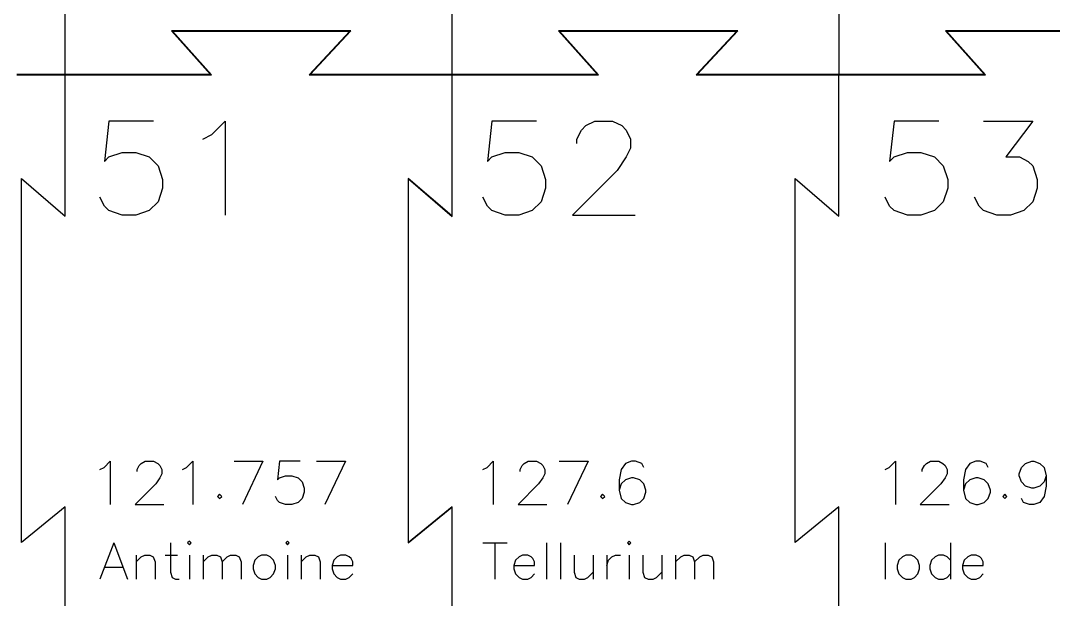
# Model space of a CAD drawing. Extents: x 0 to 297, y 0 to 210.
# Drawn here: x 221.99 to 261.68, y 97.24 to 119.47 of the extents above; entities that cross this region are included whole.
import ezdxf

# ---------------------------------------------------------------- set-up
doc = ezdxf.new("R2010")
doc.units = 0
doc.layers.get('0').update_dxf_attribs({"linetype": 'CONTINUOUS'})

msp = doc.modelspace()

# ---------------------------------------------------------------- linework, layer by layer
at = {"color": 1}
for p, q in [((253.4309, 120.252567), (253.4309, 117.394123)), ((253.445657, 117.394123), (253.445657, 120.252567)), ((227.790566, 119.080335), (229.289047, 117.401501)), ((234.678005, 119.080335), (227.790566, 119.080335)), ((233.116404, 117.401501), (234.678005, 119.080335)), ((242.662001, 119.080335), (244.160482, 117.401501)), ((249.54944, 119.080335), (242.662001, 119.080335)), ((247.987839, 117.401501), (249.54944, 119.080335)), ((257.533436, 119.080335), (259.031918, 117.401501)), ((264.420876, 119.080335), (257.533436, 119.080335)), ((229.321836, 117.386744), (227.823355, 119.065578)), ((227.823355, 119.065578), (234.643576, 119.065578)), ((234.643576, 119.065578), (233.081975, 117.386744)), ((244.193272, 117.386744), (242.694791, 119.065578)), ((242.694791, 119.065578), (249.515011, 119.065578)), ((249.515011, 119.065578), (247.95341, 117.386744)), ((259.064707, 117.386744), (257.566226, 119.065578)), ((257.566226, 119.065578), (264.386447, 119.065578)), ((223.695407, 117.401501), (221.8387, 117.401501)), ((221.8387, 117.386744), (223.695407, 117.386744)), ((225.702693, 117.401501), (223.695154, 117.401501)), ((223.695154, 117.401501), (223.695154, 117.386744)), ((223.695154, 117.386744), (225.702693, 117.386744)), ((223.695407, 117.386744), (223.695407, 117.401501)), ((229.289047, 117.401501), (225.702693, 117.401501)), ((225.702693, 117.386744), (229.321836, 117.386744)), ((233.081975, 117.386744), (234.894416, 117.386744)), ((234.894416, 117.401501), (233.116404, 117.401501)), ((236.710136, 117.401501), (234.894416, 117.401501)), ((234.894416, 117.386744), (236.710136, 117.386744)), ((238.566842, 117.401501), (236.710136, 117.401501)), ((236.710136, 117.386744), (238.566842, 117.386744)), ((238.561924, 117.39451), (238.561924, 114.693456)), ((238.570939, 117.39451), (238.561924, 117.39451)), ((240.574128, 117.401501), (238.56659, 117.401501)), ((238.56659, 117.401501), (238.56659, 117.386744)), ((238.56659, 117.386744), (240.574128, 117.386744)), ((238.566842, 117.386744), (238.566842, 117.401501)), ((238.570939, 114.693456), (238.570939, 117.39451)), ((244.160482, 117.401501), (240.574128, 117.401501)), ((240.574128, 117.386744), (244.193272, 117.386744)), ((247.95341, 117.386744), (249.765851, 117.386744)), ((249.765851, 117.401501), (247.987839, 117.401501)), ((251.581571, 117.401501), (249.765851, 117.401501)), ((249.765851, 117.386744), (251.581571, 117.386744)), ((253.438278, 117.401501), (251.581571, 117.401501)), ((251.581571, 117.386744), (253.438278, 117.386744)), ((253.4309, 117.394123), (253.445657, 117.394123)), ((255.445564, 117.401501), (253.438025, 117.401501)), ((253.438025, 117.401501), (253.438025, 117.386744)), ((253.438025, 117.386744), (255.445564, 117.386744)), ((253.438278, 117.386744), (253.438278, 117.401501)), ((259.031918, 117.401501), (255.445564, 117.401501)), ((255.445564, 117.386744), (259.064707, 117.386744)), ((223.695154, 111.962495), (223.695154, 114.69348)), ((238.561924, 114.693456), (238.561924, 111.972728)), ((238.570939, 111.952235), (238.570939, 114.693456)), ((253.438025, 111.962495), (253.438025, 114.69348)), ((222.016331, 99.417671), (222.016331, 113.401138)), ((222.016331, 113.401138), (223.695154, 111.962495)), ((238.561924, 111.972728), (236.8831, 113.411378)), ((236.8831, 113.411378), (236.8831, 99.407704)), ((236.892116, 99.427378), (236.892116, 113.390884)), ((236.892116, 113.390884), (238.570939, 111.952235)), ((251.759201, 99.417671), (251.759201, 113.401138)), ((251.759201, 113.401138), (253.438025, 111.962495)), ((223.695154, 100.788884), (222.016331, 99.417671)), ((223.695154, 97.945526), (223.695154, 100.788884)), ((236.8831, 99.407704), (238.561924, 100.779134)), ((238.570939, 100.798808), (236.892116, 99.427378)), ((238.561924, 100.779134), (238.561924, 97.945282)), ((238.570939, 97.945282), (238.570939, 100.798808)), ((253.438025, 100.788884), (251.759201, 99.417671)), ((253.438025, 97.945526), (253.438025, 100.788884)), ((238.561924, 97.945282), (238.561924, 95.086837)), ((238.570939, 95.086837), (238.570939, 97.945282))]:
    msp.add_line(p, q, dxfattribs=at)
at = {"color": 5}
for p, q in [((225.379157, 115.612008), (225.204559, 114.062444)), ((227.097853, 115.612008), (225.379157, 115.612008)), ((229.329429, 115.093668), (229.847766, 115.612008)), ((229.847766, 115.612008), (229.847766, 111.999997)), ((240.099498, 115.612008), (239.924901, 114.062444)), ((241.818194, 115.612008), (240.099498, 115.612008)), ((243.711487, 115.437409), (244.04977, 115.612008)), ((244.04977, 115.612008), (244.737248, 115.612008)), ((244.737248, 115.612008), (245.086444, 115.437409)), ((255.558523, 115.612008), (255.383925, 114.062444)), ((257.277218, 115.612008), (255.558523, 115.612008)), ((258.995914, 115.612008), (260.883751, 115.612008)), ((260.883751, 115.612008), (259.85799, 114.237043)), ((243.362292, 114.924526), (243.53689, 115.262811)), ((243.53689, 115.262811), (243.711487, 115.437409)), ((245.086444, 115.437409), (245.255585, 115.262811)), ((245.255585, 115.262811), (245.424727, 114.924526)), ((228.991146, 114.924526), (229.329429, 115.093668)), ((243.362292, 114.749927), (243.362292, 114.924526)), ((245.424727, 114.924526), (245.424727, 114.575328)), ((225.379157, 114.237043), (225.892038, 114.406186)), ((225.892038, 114.406186), (226.410374, 114.406186)), ((226.410374, 114.406186), (226.928711, 114.237043)), ((240.099498, 114.237043), (240.612379, 114.406186)), ((240.612379, 114.406186), (241.130716, 114.406186)), ((241.130716, 114.406186), (241.649052, 114.237043)), ((245.424727, 114.575328), (245.255585, 114.237043)), ((255.558523, 114.237043), (256.071403, 114.406186)), ((256.071403, 114.406186), (256.58974, 114.406186)), ((256.58974, 114.406186), (257.108077, 114.237043)), ((225.204559, 114.062444), (225.379157, 114.237043)), ((226.928711, 114.237043), (227.266994, 113.887846)), ((239.924901, 114.062444), (240.099498, 114.237043)), ((241.649052, 114.237043), (241.987335, 113.887846)), ((245.255585, 114.237043), (244.911846, 113.718703)), ((255.383925, 114.062444), (255.558523, 114.237043)), ((257.108077, 114.237043), (257.44636, 113.887846)), ((259.85799, 114.237043), (260.370871, 114.237043)), ((260.370871, 114.237043), (260.71461, 114.062444)), ((260.71461, 114.062444), (260.883751, 113.887846)), ((227.266994, 113.887846), (227.441592, 113.374962)), ((241.987335, 113.887846), (242.161933, 113.374962)), ((244.911846, 113.718703), (243.19315, 111.999997)), ((257.44636, 113.887846), (257.620957, 113.374962)), ((260.883751, 113.887846), (261.058349, 113.374962)), ((227.441592, 113.374962), (227.441592, 113.03122)), ((242.161933, 113.374962), (242.161933, 113.03122)), ((257.620957, 113.374962), (257.620957, 113.03122)), ((261.058349, 113.374962), (261.058349, 113.03122)), ((227.441592, 113.03122), (227.266994, 112.515608)), ((242.161933, 113.03122), (241.987335, 112.515608)), ((257.620957, 113.03122), (257.44636, 112.515608)), ((261.058349, 113.03122), (260.883751, 112.515608)), ((225.204559, 112.343738), (225.035418, 112.687479)), ((225.379157, 112.171867), (225.204559, 112.343738)), ((227.266994, 112.515608), (226.928711, 112.171867)), ((239.924901, 112.343738), (239.755759, 112.687479)), ((240.099498, 112.171867), (239.924901, 112.343738)), ((241.987335, 112.515608), (241.649052, 112.171867)), ((255.383925, 112.343738), (255.214784, 112.687479)), ((255.558523, 112.171867), (255.383925, 112.343738)), ((257.44636, 112.515608), (257.108077, 112.171867)), ((258.821316, 112.343738), (258.652175, 112.687479)), ((258.995914, 112.171867), (258.821316, 112.343738)), ((260.883751, 112.515608), (260.545468, 112.171867)), ((225.892038, 111.999997), (225.379157, 112.171867)), ((226.410374, 111.999997), (225.892038, 111.999997)), ((226.928711, 112.171867), (226.410374, 111.999997)), ((240.612379, 111.999997), (240.099498, 112.171867)), ((241.130716, 111.999997), (240.612379, 111.999997)), ((241.649052, 112.171867), (241.130716, 111.999997)), ((243.19315, 111.999997), (245.599324, 111.999997)), ((256.071403, 111.999997), (255.558523, 112.171867)), ((256.58974, 111.999997), (256.071403, 111.999997)), ((257.108077, 112.171867), (256.58974, 111.999997)), ((259.508795, 111.999997), (258.995914, 112.171867)), ((260.027131, 111.999997), (259.508795, 111.999997)), ((260.545468, 112.171867), (260.027131, 111.999997)), ((225.191558, 102.304981), (225.43079, 102.544215)), ((225.43079, 102.544215), (225.43079, 100.877133)), ((226.541332, 102.383047), (226.621915, 102.463631)), ((226.621915, 102.463631), (226.778046, 102.544215)), ((226.778046, 102.544215), (227.095344, 102.544215)), ((227.095344, 102.544215), (227.256511, 102.463631)), ((227.256511, 102.463631), (227.334576, 102.383047)), ((228.364534, 102.304981), (228.603767, 102.544215)), ((228.603767, 102.544215), (228.603767, 100.877133)), ((230.190255, 102.544215), (231.300797, 102.544215)), ((231.300797, 102.544215), (230.507552, 100.877133)), ((231.935392, 102.544215), (231.854808, 101.829032)), ((232.728636, 102.544215), (231.935392, 102.544215)), ((233.363231, 102.544215), (234.473773, 102.544215)), ((234.473773, 102.544215), (233.680529, 100.877133)), ((239.911898, 102.304981), (240.15113, 102.544215)), ((240.15113, 102.544215), (240.15113, 100.877133)), ((241.261672, 102.383047), (241.342256, 102.463631)), ((241.342256, 102.463631), (241.498386, 102.544215)), ((241.498386, 102.544215), (241.815684, 102.544215)), ((241.815684, 102.544215), (241.976851, 102.463631)), ((241.976851, 102.463631), (242.054916, 102.383047)), ((242.689512, 102.544215), (243.800053, 102.544215)), ((243.800053, 102.544215), (243.006809, 100.877133)), ((245.227893, 102.463631), (245.069244, 102.226915)), ((245.467125, 102.544215), (245.227893, 102.463631)), ((245.623256, 102.544215), (245.467125, 102.544215)), ((245.862488, 102.463631), (245.623256, 102.544215)), ((245.940554, 102.304981), (245.862488, 102.463631)), ((255.370923, 102.304981), (255.610155, 102.544215)), ((255.610155, 102.544215), (255.610155, 100.877133)), ((256.720697, 102.383047), (256.80128, 102.463631)), ((256.80128, 102.463631), (256.957411, 102.544215)), ((256.957411, 102.544215), (257.274709, 102.544215)), ((257.274709, 102.544215), (257.435876, 102.463631)), ((257.435876, 102.463631), (257.513941, 102.383047)), ((258.465834, 102.463631), (258.307185, 102.226915)), ((258.705066, 102.544215), (258.465834, 102.463631)), ((258.861197, 102.544215), (258.705066, 102.544215)), ((259.100429, 102.463631), (258.861197, 102.544215)), ((259.178494, 102.304981), (259.100429, 102.463631)), ((260.447685, 102.304981), (260.608852, 102.463631)), ((260.608852, 102.463631), (260.845566, 102.544215)), ((260.845566, 102.544215), (260.92615, 102.544215)), ((260.92615, 102.544215), (261.162864, 102.463631)), ((261.162864, 102.463631), (261.321513, 102.304981)), ((225.035427, 102.226915), (225.191558, 102.304981)), ((226.460748, 102.226915), (226.541332, 102.383047)), ((226.460748, 102.146331), (226.460748, 102.226915)), ((227.334576, 102.383047), (227.412641, 102.226915)), ((227.412641, 102.065747), (227.334576, 101.909616)), ((227.412641, 102.226915), (227.412641, 102.065747)), ((228.208404, 102.226915), (228.364534, 102.304981)), ((239.755767, 102.226915), (239.911898, 102.304981)), ((241.181089, 102.226915), (241.261672, 102.383047)), ((241.181089, 102.146331), (241.181089, 102.226915)), ((242.054916, 102.383047), (242.132982, 102.226915)), ((242.132982, 102.065747), (242.054916, 101.909616)), ((242.132982, 102.226915), (242.132982, 102.065747)), ((245.069244, 102.226915), (244.988661, 101.829032)), ((255.214792, 102.226915), (255.370923, 102.304981)), ((256.640113, 102.226915), (256.720697, 102.383047)), ((256.640113, 102.146331), (256.640113, 102.226915)), ((257.513941, 102.383047), (257.592006, 102.226915)), ((257.592006, 102.065747), (257.513941, 101.909616)), ((257.592006, 102.226915), (257.592006, 102.065747)), ((258.307185, 102.226915), (258.226601, 101.829032)), ((260.36962, 102.065747), (260.447685, 102.304981)), ((260.36962, 101.987681), (260.36962, 102.065747)), ((261.321513, 102.304981), (261.399578, 101.987681)), ((227.175927, 101.670382), (226.382683, 100.877133)), ((227.334576, 101.909616), (227.175927, 101.670382)), ((231.854808, 101.829032), (231.935392, 101.909616)), ((231.935392, 101.909616), (232.172106, 101.987681)), ((232.172106, 101.987681), (232.411338, 101.987681)), ((232.411338, 101.987681), (232.650571, 101.909616)), ((232.650571, 101.909616), (232.806701, 101.748448)), ((232.806701, 101.748448), (232.887285, 101.511732)), ((241.896268, 101.670382), (241.103023, 100.877133)), ((242.054916, 101.909616), (241.896268, 101.670382)), ((244.988661, 101.829032), (244.988661, 101.431148)), ((245.069244, 101.670382), (244.988661, 101.431148)), ((245.227893, 101.829032), (245.069244, 101.670382)), ((245.467125, 101.909616), (245.227893, 101.829032)), ((245.545191, 101.909616), (245.467125, 101.909616)), ((245.784423, 101.829032), (245.545191, 101.909616)), ((245.940554, 101.670382), (245.784423, 101.829032)), ((246.021137, 101.431148), (245.940554, 101.670382)), ((257.355292, 101.670382), (256.562048, 100.877133)), ((257.513941, 101.909616), (257.355292, 101.670382)), ((258.226601, 101.829032), (258.226601, 101.431148)), ((258.307185, 101.670382), (258.226601, 101.431148)), ((258.465834, 101.829032), (258.307185, 101.670382)), ((258.705066, 101.909616), (258.465834, 101.829032)), ((258.783132, 101.909616), (258.705066, 101.909616)), ((259.022364, 101.829032), (258.783132, 101.909616)), ((259.178494, 101.670382), (259.022364, 101.829032)), ((259.259078, 101.431148), (259.178494, 101.670382)), ((260.447685, 101.748448), (260.36962, 101.987681)), ((260.608852, 101.592316), (260.447685, 101.748448)), ((261.321513, 101.748448), (261.162864, 101.592316)), ((261.399578, 101.987681), (261.321513, 101.748448)), ((261.399578, 101.987681), (261.399578, 101.592316)), ((229.633725, 101.275016), (229.55566, 101.194432)), ((229.714308, 101.194432), (229.633725, 101.275016)), ((232.887285, 101.353082), (232.806701, 101.115107)), ((232.887285, 101.511732), (232.887285, 101.353082)), ((244.354065, 101.275016), (244.276, 101.194432)), ((244.434649, 101.194432), (244.354065, 101.275016)), ((244.988661, 101.431148), (245.069244, 101.115107)), ((245.940554, 101.115107), (246.021137, 101.353082)), ((246.021137, 101.353082), (246.021137, 101.431148)), ((258.226601, 101.431148), (258.307185, 101.115107)), ((259.178494, 101.115107), (259.259078, 101.353082)), ((259.259078, 101.353082), (259.259078, 101.431148)), ((259.81309, 101.275016), (259.735024, 101.194432)), ((259.893673, 101.194432), (259.81309, 101.275016)), ((260.845566, 101.511732), (260.608852, 101.592316)), ((260.92615, 101.511732), (260.845566, 101.511732)), ((261.162864, 101.592316), (260.92615, 101.511732)), ((261.399578, 101.592316), (261.321513, 101.194432)), ((226.382683, 100.877133), (227.493225, 100.877133)), ((229.55566, 101.194432), (229.633725, 101.115107)), ((229.633725, 101.115107), (229.714308, 101.194432)), ((231.854808, 101.035782), (231.776743, 101.194432)), ((231.935392, 100.956457), (231.854808, 101.035782)), ((232.172106, 100.877133), (231.935392, 100.956457)), ((232.411338, 100.877133), (232.172106, 100.877133)), ((232.650571, 100.956457), (232.411338, 100.877133)), ((232.806701, 101.115107), (232.650571, 100.956457)), ((241.103023, 100.877133), (242.213565, 100.877133)), ((244.276, 101.194432), (244.354065, 101.115107)), ((244.354065, 101.115107), (244.434649, 101.194432)), ((245.069244, 101.115107), (245.227893, 100.956457)), ((245.227893, 100.956457), (245.467125, 100.877133)), ((245.467125, 100.877133), (245.545191, 100.877133)), ((245.545191, 100.877133), (245.784423, 100.956457)), ((245.784423, 100.956457), (245.940554, 101.115107)), ((256.562048, 100.877133), (257.67259, 100.877133)), ((258.307185, 101.115107), (258.465834, 100.956457)), ((258.465834, 100.956457), (258.705066, 100.877133)), ((258.705066, 100.877133), (258.783132, 100.877133)), ((258.783132, 100.877133), (259.022364, 100.956457)), ((259.022364, 100.956457), (259.178494, 101.115107)), ((259.735024, 101.194432), (259.81309, 101.115107)), ((259.81309, 101.115107), (259.893673, 101.194432)), ((260.528269, 100.956457), (260.447685, 101.115107)), ((260.764983, 100.877133), (260.528269, 100.956457)), ((260.92615, 100.877133), (260.764983, 100.877133)), ((261.162864, 100.956457), (260.92615, 100.877133)), ((261.321513, 101.194432), (261.162864, 100.956457)), ((225.564212, 99.405257), (225.035383, 98.016021)), ((225.564212, 99.405257), (226.093041, 98.016021)), ((227.744584, 99.405257), (227.744584, 98.280438)), ((228.470675, 99.470312), (228.405621, 99.405257)), ((228.405621, 99.405257), (228.470675, 99.338103)), ((228.537828, 99.405257), (228.470675, 99.470312)), ((228.470675, 99.338103), (228.537828, 99.405257)), ((232.237536, 99.470312), (232.172481, 99.405257)), ((232.172481, 99.405257), (232.237536, 99.338103)), ((232.304689, 99.405257), (232.237536, 99.470312)), ((232.237536, 99.338103), (232.304689, 99.405257)), ((239.755724, 99.405257), (240.681175, 99.405257)), ((240.2174, 99.405257), (240.2174, 98.016021)), ((242.200511, 99.405257), (242.200511, 98.016021)), ((242.72934, 99.405257), (242.72934, 98.016021)), ((245.373487, 99.470312), (245.308433, 99.405257)), ((245.308433, 99.405257), (245.373487, 99.338103)), ((245.44064, 99.405257), (245.373487, 99.470312)), ((245.373487, 99.338103), (245.44064, 99.405257)), ((255.214749, 99.405257), (255.214749, 98.016021)), ((257.726689, 99.405257), (257.726689, 98.016021)), ((226.422511, 98.941479), (226.422511, 98.016021)), ((226.422511, 98.677062), (226.621871, 98.876424)), ((226.621871, 98.876424), (226.754078, 98.941479)), ((226.754078, 98.941479), (226.95134, 98.941479)), ((226.95134, 98.941479), (227.085646, 98.876424)), ((227.085646, 98.876424), (227.1507, 98.677062)), ((227.547322, 98.941479), (228.008999, 98.941479)), ((228.470675, 98.941479), (228.470675, 98.016021)), ((228.999505, 98.941479), (228.999505, 98.016021)), ((228.999505, 98.677062), (229.198865, 98.876424)), ((229.198865, 98.876424), (229.331072, 98.941479)), ((229.331072, 98.941479), (229.528334, 98.941479)), ((229.528334, 98.941479), (229.66264, 98.876424)), ((229.66264, 98.876424), (229.727694, 98.677062)), ((229.727694, 98.677062), (229.927055, 98.876424)), ((229.927055, 98.876424), (230.057164, 98.941479)), ((230.057164, 98.941479), (230.256524, 98.941479)), ((230.256524, 98.941479), (230.388731, 98.876424)), ((230.388731, 98.876424), (230.455884, 98.677062)), ((231.116921, 98.876424), (230.982615, 98.742117)), ((231.24703, 98.941479), (231.116921, 98.876424)), ((231.44639, 98.941479), (231.24703, 98.941479)), ((231.578597, 98.876424), (231.44639, 98.941479)), ((231.710805, 98.742117), (231.578597, 98.876424)), ((232.237536, 98.941479), (232.237536, 98.016021)), ((232.766365, 98.941479), (232.766365, 98.016021)), ((232.766365, 98.677062), (232.965725, 98.876424)), ((232.965725, 98.876424), (233.097933, 98.941479)), ((233.097933, 98.941479), (233.295195, 98.941479)), ((233.295195, 98.941479), (233.4295, 98.876424)), ((233.4295, 98.876424), (233.494555, 98.677062)), ((234.155592, 98.876424), (234.021286, 98.742117)), ((234.2857, 98.941479), (234.155592, 98.876424)), ((234.485061, 98.941479), (234.2857, 98.941479)), ((234.617268, 98.876424), (234.485061, 98.941479)), ((234.684421, 98.809271), (234.617268, 98.876424)), ((241.14495, 98.876424), (241.010644, 98.742117)), ((241.275059, 98.941479), (241.14495, 98.876424)), ((241.474419, 98.941479), (241.275059, 98.941479)), ((241.606627, 98.876424), (241.474419, 98.941479)), ((241.67378, 98.809271), (241.606627, 98.876424)), ((243.25817, 98.941479), (243.25817, 98.280438)), ((243.986359, 98.941479), (243.986359, 98.016021)), ((244.51309, 98.941479), (244.51309, 98.016021)), ((244.580243, 98.742117), (244.71245, 98.876424)), ((244.71245, 98.876424), (244.844658, 98.941479)), ((244.844658, 98.941479), (245.04192, 98.941479)), ((245.373487, 98.941479), (245.373487, 98.016021)), ((245.902317, 98.941479), (245.902317, 98.280438)), ((246.630506, 98.941479), (246.630506, 98.016021)), ((247.157237, 98.941479), (247.157237, 98.016021)), ((247.157237, 98.677062), (247.356598, 98.876424)), ((247.356598, 98.876424), (247.488805, 98.941479)), ((247.488805, 98.941479), (247.686067, 98.941479)), ((247.686067, 98.941479), (247.820373, 98.876424)), ((247.820373, 98.876424), (247.885427, 98.677062)), ((247.885427, 98.677062), (248.084787, 98.876424)), ((248.084787, 98.876424), (248.214896, 98.941479)), ((248.214896, 98.941479), (248.414256, 98.941479)), ((248.414256, 98.941479), (248.546464, 98.876424)), ((248.546464, 98.876424), (248.613617, 98.677062)), ((255.877884, 98.876424), (255.743579, 98.742117)), ((256.007993, 98.941479), (255.877884, 98.876424)), ((256.207354, 98.941479), (256.007993, 98.941479)), ((256.339561, 98.876424), (256.207354, 98.941479)), ((256.471768, 98.742117), (256.339561, 98.876424)), ((257.132805, 98.876424), (256.998499, 98.742117)), ((257.262914, 98.941479), (257.132805, 98.876424)), ((257.462274, 98.941479), (257.262914, 98.941479)), ((257.594482, 98.876424), (257.462274, 98.941479)), ((257.726689, 98.742117), (257.594482, 98.876424)), ((258.387726, 98.876424), (258.25342, 98.742117)), ((258.517835, 98.941479), (258.387726, 98.876424)), ((258.717195, 98.941479), (258.517835, 98.941479)), ((258.849402, 98.876424), (258.717195, 98.941479)), ((258.916555, 98.809271), (258.849402, 98.876424)), ((225.232644, 98.477701), (225.89578, 98.477701)), ((227.1507, 98.677062), (227.1507, 98.016021)), ((229.727694, 98.677062), (229.727694, 98.016021)), ((230.455884, 98.677062), (230.455884, 98.016021)), ((230.982615, 98.742117), (230.917561, 98.544854)), ((230.917561, 98.544854), (230.917561, 98.412646)), ((231.775859, 98.544854), (231.710805, 98.742117)), ((231.775859, 98.412646), (231.775859, 98.544854)), ((233.494555, 98.677062), (233.494555, 98.016021)), ((234.021286, 98.742117), (233.956231, 98.544854)), ((233.956231, 98.544854), (234.749475, 98.544854)), ((233.956231, 98.544854), (233.956231, 98.412646)), ((234.749475, 98.677062), (234.684421, 98.809271)), ((234.749475, 98.544854), (234.749475, 98.677062)), ((241.010644, 98.742117), (240.94559, 98.544854)), ((240.94559, 98.544854), (241.738834, 98.544854)), ((240.94559, 98.544854), (240.94559, 98.412646)), ((241.738834, 98.677062), (241.67378, 98.809271)), ((241.738834, 98.544854), (241.738834, 98.677062)), ((244.51309, 98.544854), (244.580243, 98.742117)), ((247.885427, 98.677062), (247.885427, 98.016021)), ((248.613617, 98.677062), (248.613617, 98.016021)), ((255.743579, 98.742117), (255.678524, 98.544854)), ((255.678524, 98.544854), (255.678524, 98.412646)), ((256.536823, 98.544854), (256.471768, 98.742117)), ((256.536823, 98.412646), (256.536823, 98.544854)), ((256.998499, 98.742117), (256.933445, 98.544854)), ((256.933445, 98.544854), (256.933445, 98.412646)), ((258.25342, 98.742117), (258.188365, 98.544854)), ((258.188365, 98.544854), (258.98161, 98.544854)), ((258.188365, 98.544854), (258.188365, 98.412646)), ((258.98161, 98.677062), (258.916555, 98.809271)), ((258.98161, 98.544854), (258.98161, 98.677062)), ((227.744584, 98.280438), (227.811737, 98.082126)), ((227.811737, 98.082126), (227.941846, 98.016021)), ((230.917561, 98.412646), (230.982615, 98.214334)), ((230.982615, 98.214334), (231.116921, 98.082126)), ((231.116921, 98.082126), (231.24703, 98.016021)), ((231.44639, 98.016021), (231.578597, 98.082126)), ((231.578597, 98.082126), (231.710805, 98.214334)), ((231.710805, 98.214334), (231.775859, 98.412646)), ((233.956231, 98.412646), (234.021286, 98.214334)), ((234.021286, 98.214334), (234.155592, 98.082126)), ((234.155592, 98.082126), (234.2857, 98.016021)), ((234.485061, 98.016021), (234.617268, 98.082126)), ((234.617268, 98.082126), (234.749475, 98.214334)), ((240.94559, 98.412646), (241.010644, 98.214334)), ((241.010644, 98.214334), (241.14495, 98.082126)), ((241.14495, 98.082126), (241.275059, 98.016021)), ((241.474419, 98.016021), (241.606627, 98.082126)), ((241.606627, 98.082126), (241.738834, 98.214334)), ((243.25817, 98.280438), (243.325322, 98.082126)), ((243.325322, 98.082126), (243.45753, 98.016021)), ((243.65689, 98.016021), (243.786999, 98.082126)), ((243.786999, 98.082126), (243.986359, 98.280438)), ((245.902317, 98.280438), (245.96947, 98.082126)), ((245.96947, 98.082126), (246.101677, 98.016021)), ((246.301037, 98.016021), (246.431146, 98.082126)), ((246.431146, 98.082126), (246.630506, 98.280438)), ((255.678524, 98.412646), (255.743579, 98.214334)), ((255.743579, 98.214334), (255.877884, 98.082126)), ((255.877884, 98.082126), (256.007993, 98.016021)), ((256.207354, 98.016021), (256.339561, 98.082126)), ((256.339561, 98.082126), (256.471768, 98.214334)), ((256.471768, 98.214334), (256.536823, 98.412646)), ((256.933445, 98.412646), (256.998499, 98.214334)), ((256.998499, 98.214334), (257.132805, 98.082126)), ((257.132805, 98.082126), (257.262914, 98.016021)), ((257.462274, 98.016021), (257.594482, 98.082126)), ((257.594482, 98.082126), (257.726689, 98.214334)), ((258.188365, 98.412646), (258.25342, 98.214334)), ((258.25342, 98.214334), (258.387726, 98.082126)), ((258.387726, 98.082126), (258.517835, 98.016021)), ((258.717195, 98.016021), (258.849402, 98.082126)), ((258.849402, 98.082126), (258.98161, 98.214334)), ((227.941846, 98.016021), (228.076152, 98.016021)), ((231.24703, 98.016021), (231.44639, 98.016021)), ((234.2857, 98.016021), (234.485061, 98.016021)), ((241.275059, 98.016021), (241.474419, 98.016021)), ((243.45753, 98.016021), (243.65689, 98.016021)), ((246.101677, 98.016021), (246.301037, 98.016021)), ((256.007993, 98.016021), (256.207354, 98.016021)), ((257.262914, 98.016021), (257.462274, 98.016021)), ((258.517835, 98.016021), (258.717195, 98.016021))]:
    msp.add_line(p, q, dxfattribs=at)
at = {"color": 1}
for points in [[(223.695154, 117.39445), (223.695154, 118.349459), (223.695154, 119.302386), (223.695154, 120.252812)], [(238.56659, 117.39445), (238.56659, 118.349459), (238.56659, 119.302386), (238.56659, 120.252812)], [(223.695154, 114.69348), (223.695154, 115.598955), (223.695154, 116.499435), (223.695154, 117.39451)], [(253.438025, 114.69348), (253.438025, 115.598955), (253.438025, 116.499435), (253.438025, 117.39451)], [(223.695154, 95.087164), (223.695154, 96.042173), (223.695154, 96.995101), (223.695154, 97.945526)], [(253.438025, 95.087164), (253.438025, 96.042173), (253.438025, 96.995101), (253.438025, 97.945526)]]:
    msp.add_open_spline(points, degree=3, dxfattribs=at)

doc.saveas('drawing.dxf')
